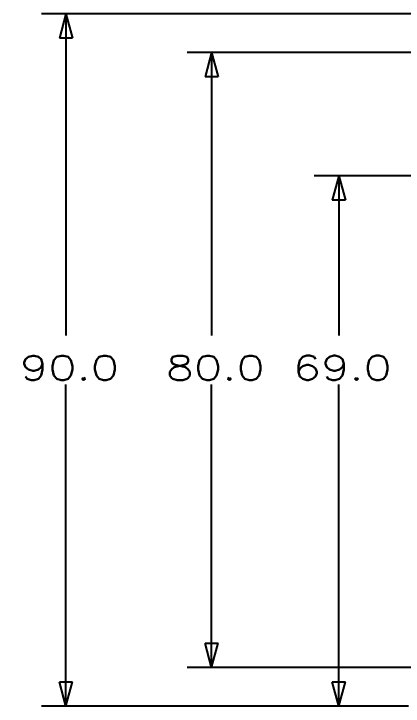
# Model space of a CAD drawing. Header units: inches. Extents: x 220 to 414, y 385 to 656.
# Drawn here: x 219.6 to 270.1, y 552.1 to 642.1 of the extents above; entities that cross this region are included whole.
import ezdxf

# ---------------------------------------------------------------- set-up
doc = ezdxf.new("R2010")
doc.units = ezdxf.units.IN
doc.layers.add('1', color=7, linetype='Continuous')
doc.styles.add('blockfont', font='simplex.shx')
doc.dimstyles.get("Standard").update_dxf_attribs({"dimtxt": 0.18, "dimasz": 0.18, "dimexe": 0.18, "dimexo": 0.0625, "dimgap": 0.09, "dimtad": 0, "dimtih": 1, "dimtoh": 1, "dimdec": 4, "dimzin": 0, "dimdsep": 46, "dimtxsty": 'Standard', "dimcen": 0.09, "dimadec": 0, "dimazin": 0, "dimtfac": 1, "dimtdec": 4, "dimtofl": 0, "dimtmove": 0, "dimatfit": 3, "dimfxl": 1, "dimtolj": 1, "dimtzin": 0, "dimarcsym": 0})

# ---------------------------------------------------------------- blocks, each defined once
blk = doc.blocks.new('_D2')
at = {"layer": '1', "color": 7}
for p, q in [((275.435, 642.121), (223.136, 642.121)), ((226.311, 642.121), (225.46, 638.946)), ((226.311, 642.121), (226.311, 600.301)), ((226.311, 642.121), (227.161, 638.946)), ((227.161, 638.946), (225.46, 638.946)), ((226.311, 552.131), (226.311, 593.951)), ((226.311, 552.131), (225.46, 555.306)), ((225.46, 555.306), (227.161, 555.306)), ((226.311, 552.131), (227.161, 555.306)), ((270.78, 552.131), (223.136, 552.131))]:
    blk.add_line(p, q, dxfattribs=at)
at = {"layer": '1', "color": 7, "insert": (220.344, 594.513), "char_height": 3.175, "attachment_point": 7, "line_spacing_factor": 0.903614, "style": 'blockfont'}
blk.add_mtext('\\W01.350;\\Fsimplex.shx;90.0', dxfattribs=at)
blk = doc.blocks.new('_D10')
at = {"layer": '1', "color": 7}
for p, q in [((280.282, 621.085), (258.55, 621.085)), ((261.725, 621.085), (260.874, 617.91)), ((261.725, 621.085), (261.725, 600.308)), ((261.725, 621.085), (262.576, 617.91)), ((262.576, 617.91), (260.874, 617.91)), ((261.725, 552.131), (261.725, 593.958)), ((261.725, 552.131), (260.874, 555.306)), ((260.874, 555.306), (262.576, 555.306)), ((261.725, 552.131), (262.576, 555.306)), ((270.78, 552.131), (258.55, 552.131))]:
    blk.add_line(p, q, dxfattribs=at)
at = {"layer": '1', "color": 7, "insert": (255.759, 594.52), "char_height": 3.175, "attachment_point": 7, "line_spacing_factor": 0.903614, "style": 'blockfont'}
blk.add_mtext('\\W01.350;\\Fsimplex.shx;69.0', dxfattribs=at)
blk = doc.blocks.new('_D14')
at = {"layer": '1', "color": 7}
for p, q in [((275.285, 637.116), (242.048, 637.116)), ((245.223, 637.116), (244.372, 633.941)), ((245.223, 637.116), (245.223, 600.301)), ((245.223, 637.116), (246.074, 633.941)), ((246.074, 633.941), (244.372, 633.941)), ((245.223, 557.136), (245.223, 593.951)), ((245.223, 557.136), (244.372, 560.311)), ((244.372, 560.311), (246.074, 560.311)), ((245.223, 557.136), (246.074, 560.311)), ((275.285, 557.136), (242.048, 557.136))]:
    blk.add_line(p, q, dxfattribs=at)
at = {"layer": '1', "color": 7, "insert": (239.257, 594.513), "char_height": 3.175, "attachment_point": 7, "line_spacing_factor": 0.903614, "style": 'blockfont'}
blk.add_mtext('\\W01.350;\\Fsimplex.shx;80.0', dxfattribs=at)

msp = doc.modelspace()

# ---------------------------------------------------------------- dimensions: what is measured, and where the dimension line sits
at = {"layer": '1', "color": 7}
for base, p1, p2, picture, middle in [((219.55064, 595.53867), (275.43488, 642.12089), (270.78023, 552.13144), '_D2', (219.55064, 595.53867)), ((238.46299, 595.53867), (275.28475, 637.11591), (275.28475, 557.13642), '_D14', (238.46299, 595.53867)), ((254.96493, 595.54518), (280.28237, 621.08528), (270.78023, 552.13144), '_D10', (254.96493, 595.54518))]:
    dim = msp.add_linear_dim(base=base, p1=p1, p2=p2, angle=90, text=' <> ', dimstyle='Standard', override={"dimtxt": 3.175, "dimasz": 3.175, "dimexe": 3.175, "dimexo": 1.5875, "dimgap": 1.5875, "dimdec": 1, "dimblk1": 'CLOSEDBLANK', "dimclrd": 7, "dimclre": 7, "dimclrt": 7, "dimtm": -0.005, "dimtdec": 3}, dxfattribs=at)
    dim.commit()
    dim.dimension.update_dxf_attribs({"geometry": picture, "text_midpoint": middle})

doc.saveas('drawing.dxf')
